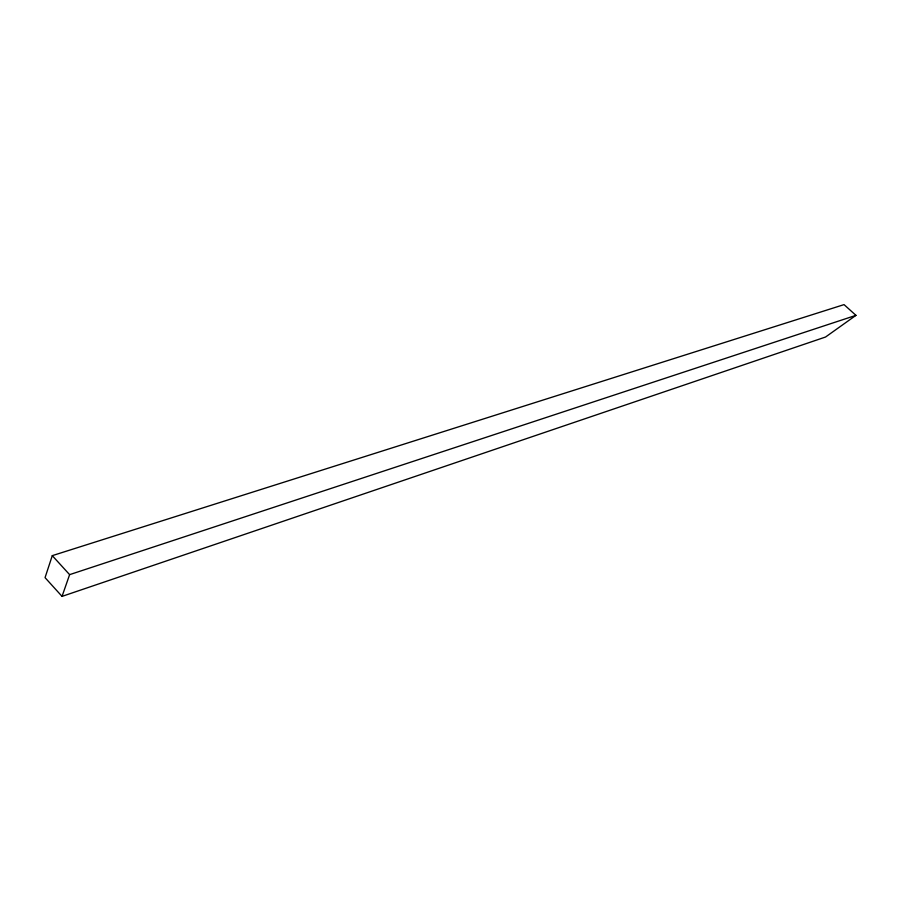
<?xml version="1.0" encoding="UTF-8"?>
<svg xmlns="http://www.w3.org/2000/svg" width="901" height="901" viewBox="0 0 901 901"><rect width="100%" height="100%" fill="white"/><g stroke="black" fill="none" stroke-linecap="round" stroke-linejoin="round"><path stroke-width="1.35" d="M52.281 555.647L45.05 577.642L62.045 596.383L825.541 337.03L855.95 315.35L844.046 304.617L52.281 555.647L69.614 574.647L62.045 596.383M69.614 574.647L855.95 315.35"/></g></svg>
